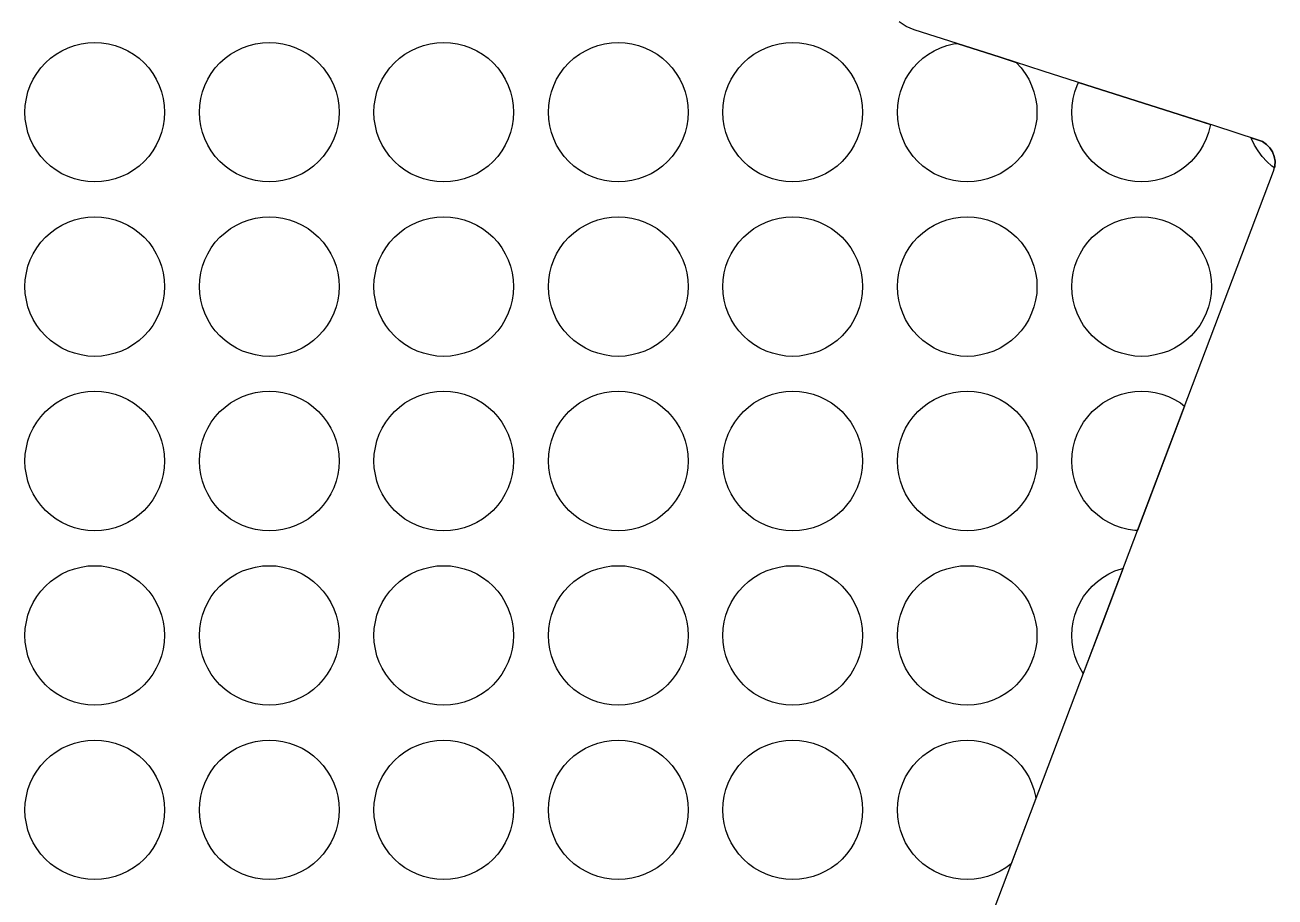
# Model space of a CAD drawing. Header units: millimetres. Extents: x 16 to 138, y -290 to -202.
# Drawn here: x 52.76 to 70.67, y -245.69 to -233.19 of the extents above; entities that cross this region are included whole.
import ezdxf

# ---------------------------------------------------------------- set-up
doc = ezdxf.new("R2010")
doc.units = ezdxf.units.MM
doc.layers.add('background', color=7, linetype='Continuous')
doc.layers.add('outline_2', color=3, linetype='Continuous')

msp = doc.modelspace()

# ---------------------------------------------------------------- linework, layer by layer
at = {"layer": 'background'}
for points in [[(54.755, -234.443), (54.751, -234.541), (54.736, -234.638), (54.712, -234.733), (54.679, -234.825), (54.637, -234.914), (54.587, -234.998), (54.528, -235.077), (54.462, -235.15), (54.39, -235.216), (54.311, -235.274), (54.227, -235.324), (54.138, -235.366), (54.046, -235.399), (53.95, -235.423), (53.853, -235.438), (53.755, -235.443), (53.657, -235.438), (53.56, -235.423), (53.465, -235.399), (53.373, -235.366), (53.284, -235.324), (53.2, -235.274), (53.121, -235.216), (53.048, -235.15), (52.982, -235.077), (52.924, -234.998), (52.873, -234.914), (52.831, -234.825), (52.798, -234.733), (52.775, -234.638), (52.76, -234.541), (52.755, -234.443), (52.76, -234.345), (52.775, -234.247), (52.798, -234.152), (52.831, -234.06), (52.873, -233.971), (52.924, -233.887), (52.982, -233.808), (53.048, -233.735), (53.121, -233.67), (53.2, -233.611), (53.284, -233.561), (53.373, -233.519), (53.465, -233.486), (53.56, -233.462), (53.657, -233.447), (53.755, -233.443), (53.853, -233.447), (53.95, -233.462), (54.046, -233.486), (54.138, -233.519), (54.227, -233.561), (54.311, -233.611), (54.39, -233.67), (54.462, -233.735), (54.528, -233.808), (54.587, -233.887), (54.637, -233.971), (54.679, -234.06), (54.712, -234.152), (54.736, -234.247), (54.751, -234.345)], [(57.255, -234.443), (57.251, -234.541), (57.236, -234.638), (57.212, -234.733), (57.179, -234.825), (57.137, -234.914), (57.087, -234.998), (57.028, -235.077), (56.962, -235.15), (56.89, -235.216), (56.811, -235.274), (56.727, -235.324), (56.638, -235.366), (56.546, -235.399), (56.45, -235.423), (56.353, -235.438), (56.255, -235.443), (56.157, -235.438), (56.06, -235.423), (55.965, -235.399), (55.873, -235.366), (55.784, -235.324), (55.7, -235.274), (55.621, -235.216), (55.548, -235.15), (55.482, -235.077), (55.424, -234.998), (55.373, -234.914), (55.331, -234.825), (55.298, -234.733), (55.275, -234.638), (55.26, -234.541), (55.255, -234.443), (55.26, -234.345), (55.275, -234.247), (55.298, -234.152), (55.331, -234.06), (55.373, -233.971), (55.424, -233.887), (55.482, -233.808), (55.548, -233.735), (55.621, -233.67), (55.7, -233.611), (55.784, -233.561), (55.873, -233.519), (55.965, -233.486), (56.06, -233.462), (56.157, -233.447), (56.255, -233.443), (56.353, -233.447), (56.45, -233.462), (56.546, -233.486), (56.638, -233.519), (56.727, -233.561), (56.811, -233.611), (56.89, -233.67), (56.962, -233.735), (57.028, -233.808), (57.087, -233.887), (57.137, -233.971), (57.179, -234.06), (57.212, -234.152), (57.236, -234.247), (57.251, -234.345)], [(59.755, -234.443), (59.751, -234.541), (59.736, -234.638), (59.712, -234.733), (59.679, -234.825), (59.637, -234.914), (59.587, -234.998), (59.528, -235.077), (59.462, -235.15), (59.39, -235.216), (59.311, -235.274), (59.227, -235.324), (59.138, -235.366), (59.046, -235.399), (58.95, -235.423), (58.853, -235.438), (58.755, -235.443), (58.657, -235.438), (58.56, -235.423), (58.465, -235.399), (58.373, -235.366), (58.284, -235.324), (58.2, -235.274), (58.121, -235.216), (58.048, -235.15), (57.982, -235.077), (57.924, -234.998), (57.873, -234.914), (57.831, -234.825), (57.798, -234.733), (57.775, -234.638), (57.76, -234.541), (57.755, -234.443), (57.76, -234.345), (57.775, -234.247), (57.798, -234.152), (57.831, -234.06), (57.873, -233.971), (57.924, -233.887), (57.982, -233.808), (58.048, -233.735), (58.121, -233.67), (58.2, -233.611), (58.284, -233.561), (58.373, -233.519), (58.465, -233.486), (58.56, -233.462), (58.657, -233.447), (58.755, -233.443), (58.853, -233.447), (58.95, -233.462), (59.046, -233.486), (59.138, -233.519), (59.227, -233.561), (59.311, -233.611), (59.39, -233.67), (59.462, -233.735), (59.528, -233.808), (59.587, -233.887), (59.637, -233.971), (59.679, -234.06), (59.712, -234.152), (59.736, -234.247), (59.751, -234.345)], [(62.255, -234.443), (62.251, -234.541), (62.236, -234.638), (62.212, -234.733), (62.179, -234.825), (62.137, -234.914), (62.087, -234.998), (62.028, -235.077), (61.962, -235.15), (61.89, -235.216), (61.811, -235.274), (61.727, -235.324), (61.638, -235.366), (61.546, -235.399), (61.45, -235.423), (61.353, -235.438), (61.255, -235.443), (61.157, -235.438), (61.06, -235.423), (60.965, -235.399), (60.873, -235.366), (60.784, -235.324), (60.7, -235.274), (60.621, -235.216), (60.548, -235.15), (60.482, -235.077), (60.424, -234.998), (60.373, -234.914), (60.331, -234.825), (60.298, -234.733), (60.275, -234.638), (60.26, -234.541), (60.255, -234.443), (60.26, -234.345), (60.275, -234.247), (60.298, -234.152), (60.331, -234.06), (60.373, -233.971), (60.424, -233.887), (60.482, -233.808), (60.548, -233.735), (60.621, -233.67), (60.7, -233.611), (60.784, -233.561), (60.873, -233.519), (60.965, -233.486), (61.06, -233.462), (61.157, -233.447), (61.255, -233.443), (61.353, -233.447), (61.45, -233.462), (61.546, -233.486), (61.638, -233.519), (61.727, -233.561), (61.811, -233.611), (61.89, -233.67), (61.962, -233.735), (62.028, -233.808), (62.087, -233.887), (62.137, -233.971), (62.179, -234.06), (62.212, -234.152), (62.236, -234.247), (62.251, -234.345)], [(64.755, -234.443), (64.751, -234.541), (64.736, -234.638), (64.712, -234.733), (64.679, -234.825), (64.637, -234.914), (64.587, -234.998), (64.528, -235.077), (64.462, -235.15), (64.39, -235.216), (64.311, -235.274), (64.227, -235.324), (64.138, -235.366), (64.046, -235.399), (63.95, -235.423), (63.853, -235.438), (63.755, -235.443), (63.657, -235.438), (63.56, -235.423), (63.465, -235.399), (63.373, -235.366), (63.284, -235.324), (63.2, -235.274), (63.121, -235.216), (63.048, -235.15), (62.982, -235.077), (62.924, -234.998), (62.873, -234.914), (62.831, -234.825), (62.798, -234.733), (62.775, -234.638), (62.76, -234.541), (62.755, -234.443), (62.76, -234.345), (62.775, -234.247), (62.798, -234.152), (62.831, -234.06), (62.873, -233.971), (62.924, -233.887), (62.982, -233.808), (63.048, -233.735), (63.121, -233.67), (63.2, -233.611), (63.284, -233.561), (63.373, -233.519), (63.465, -233.486), (63.56, -233.462), (63.657, -233.447), (63.755, -233.443), (63.853, -233.447), (63.95, -233.462), (64.046, -233.486), (64.138, -233.519), (64.227, -233.561), (64.311, -233.611), (64.39, -233.67), (64.462, -233.735), (64.528, -233.808), (64.587, -233.887), (64.637, -233.971), (64.679, -234.06), (64.712, -234.152), (64.736, -234.247), (64.751, -234.345)], [(66.112, -233.459), (66.727, -233.656), (66.955, -233.729), (66.962, -233.735), (67.028, -233.808), (67.087, -233.887), (67.137, -233.971), (67.179, -234.06), (67.212, -234.152), (67.236, -234.247), (67.251, -234.345), (67.255, -234.443), (67.251, -234.541), (67.236, -234.638), (67.212, -234.733), (67.179, -234.825), (67.137, -234.914), (67.087, -234.998), (67.028, -235.077), (66.962, -235.15), (66.89, -235.216), (66.811, -235.274), (66.727, -235.324), (66.638, -235.366), (66.546, -235.399), (66.45, -235.423), (66.353, -235.438), (66.255, -235.443), (66.157, -235.438), (66.06, -235.423), (65.965, -235.399), (65.873, -235.366), (65.784, -235.324), (65.7, -235.274), (65.621, -235.216), (65.548, -235.15), (65.482, -235.077), (65.424, -234.998), (65.373, -234.914), (65.331, -234.825), (65.298, -234.733), (65.275, -234.638), (65.26, -234.541), (65.255, -234.443), (65.26, -234.345), (65.275, -234.247), (65.298, -234.152), (65.331, -234.06), (65.373, -233.971), (65.424, -233.887), (65.482, -233.808), (65.548, -233.735), (65.621, -233.67), (65.7, -233.611), (65.784, -233.561), (65.873, -233.519), (65.965, -233.486), (66.06, -233.462), (66.102, -233.456)], [(67.957, -234.05), (68.572, -234.246), (69.187, -234.443), (69.739, -234.62), (69.736, -234.638), (69.712, -234.733), (69.679, -234.825), (69.637, -234.914), (69.587, -234.998), (69.528, -235.077), (69.462, -235.15), (69.39, -235.216), (69.311, -235.274), (69.227, -235.324), (69.138, -235.366), (69.046, -235.399), (68.95, -235.423), (68.853, -235.438), (68.755, -235.443), (68.657, -235.438), (68.56, -235.423), (68.465, -235.399), (68.373, -235.366), (68.284, -235.324), (68.2, -235.274), (68.121, -235.216), (68.048, -235.15), (67.982, -235.077), (67.924, -234.998), (67.873, -234.914), (67.831, -234.825), (67.798, -234.733), (67.775, -234.638), (67.76, -234.541), (67.755, -234.443), (67.76, -234.345), (67.775, -234.247), (67.798, -234.152), (67.831, -234.06), (67.852, -234.016)], [(70.417, -234.837), (70.485, -234.864), (70.544, -234.904), (70.592, -234.954), (70.629, -235.012), (70.654, -235.076), (70.666, -235.145), (70.663, -235.215), (70.656, -235.242), (70.621, -235.216), (70.548, -235.15), (70.482, -235.077), (70.424, -234.998), (70.373, -234.914), (70.331, -234.825), (70.325, -234.808)], [(54.755, -236.943), (54.751, -237.041), (54.736, -237.138), (54.712, -237.233), (54.679, -237.325), (54.637, -237.414), (54.587, -237.498), (54.528, -237.577), (54.462, -237.65), (54.39, -237.716), (54.311, -237.774), (54.227, -237.824), (54.138, -237.866), (54.046, -237.899), (53.95, -237.923), (53.853, -237.938), (53.755, -237.943), (53.657, -237.938), (53.56, -237.923), (53.465, -237.899), (53.373, -237.866), (53.284, -237.824), (53.2, -237.774), (53.121, -237.716), (53.048, -237.65), (52.982, -237.577), (52.924, -237.498), (52.873, -237.414), (52.831, -237.325), (52.798, -237.233), (52.775, -237.138), (52.76, -237.041), (52.755, -236.943), (52.76, -236.845), (52.775, -236.747), (52.798, -236.652), (52.831, -236.56), (52.873, -236.471), (52.924, -236.387), (52.982, -236.308), (53.048, -236.235), (53.121, -236.17), (53.2, -236.111), (53.284, -236.061), (53.373, -236.019), (53.465, -235.986), (53.56, -235.962), (53.657, -235.947), (53.755, -235.943), (53.853, -235.947), (53.95, -235.962), (54.046, -235.986), (54.138, -236.019), (54.227, -236.061), (54.311, -236.111), (54.39, -236.17), (54.462, -236.235), (54.528, -236.308), (54.587, -236.387), (54.637, -236.471), (54.679, -236.56), (54.712, -236.652), (54.736, -236.747), (54.751, -236.845)], [(57.255, -236.943), (57.251, -237.041), (57.236, -237.138), (57.212, -237.233), (57.179, -237.325), (57.137, -237.414), (57.087, -237.498), (57.028, -237.577), (56.962, -237.65), (56.89, -237.716), (56.811, -237.774), (56.727, -237.824), (56.638, -237.866), (56.546, -237.899), (56.45, -237.923), (56.353, -237.938), (56.255, -237.943), (56.157, -237.938), (56.06, -237.923), (55.965, -237.899), (55.873, -237.866), (55.784, -237.824), (55.7, -237.774), (55.621, -237.716), (55.548, -237.65), (55.482, -237.577), (55.424, -237.498), (55.373, -237.414), (55.331, -237.325), (55.298, -237.233), (55.275, -237.138), (55.26, -237.041), (55.255, -236.943), (55.26, -236.845), (55.275, -236.747), (55.298, -236.652), (55.331, -236.56), (55.373, -236.471), (55.424, -236.387), (55.482, -236.308), (55.548, -236.235), (55.621, -236.17), (55.7, -236.111), (55.784, -236.061), (55.873, -236.019), (55.965, -235.986), (56.06, -235.962), (56.157, -235.947), (56.255, -235.943), (56.353, -235.947), (56.45, -235.962), (56.546, -235.986), (56.638, -236.019), (56.727, -236.061), (56.811, -236.111), (56.89, -236.17), (56.962, -236.235), (57.028, -236.308), (57.087, -236.387), (57.137, -236.471), (57.179, -236.56), (57.212, -236.652), (57.236, -236.747), (57.251, -236.845)], [(59.755, -236.943), (59.751, -237.041), (59.736, -237.138), (59.712, -237.233), (59.679, -237.325), (59.637, -237.414), (59.587, -237.498), (59.528, -237.577), (59.462, -237.65), (59.39, -237.716), (59.311, -237.774), (59.227, -237.824), (59.138, -237.866), (59.046, -237.899), (58.95, -237.923), (58.853, -237.938), (58.755, -237.943), (58.657, -237.938), (58.56, -237.923), (58.465, -237.899), (58.373, -237.866), (58.284, -237.824), (58.2, -237.774), (58.121, -237.716), (58.048, -237.65), (57.982, -237.577), (57.924, -237.498), (57.873, -237.414), (57.831, -237.325), (57.798, -237.233), (57.775, -237.138), (57.76, -237.041), (57.755, -236.943), (57.76, -236.845), (57.775, -236.747), (57.798, -236.652), (57.831, -236.56), (57.873, -236.471), (57.924, -236.387), (57.982, -236.308), (58.048, -236.235), (58.121, -236.17), (58.2, -236.111), (58.284, -236.061), (58.373, -236.019), (58.465, -235.986), (58.56, -235.962), (58.657, -235.947), (58.755, -235.943), (58.853, -235.947), (58.95, -235.962), (59.046, -235.986), (59.138, -236.019), (59.227, -236.061), (59.311, -236.111), (59.39, -236.17), (59.462, -236.235), (59.528, -236.308), (59.587, -236.387), (59.637, -236.471), (59.679, -236.56), (59.712, -236.652), (59.736, -236.747), (59.751, -236.845)], [(62.255, -236.943), (62.251, -237.041), (62.236, -237.138), (62.212, -237.233), (62.179, -237.325), (62.137, -237.414), (62.087, -237.498), (62.028, -237.577), (61.962, -237.65), (61.89, -237.716), (61.811, -237.774), (61.727, -237.824), (61.638, -237.866), (61.546, -237.899), (61.45, -237.923), (61.353, -237.938), (61.255, -237.943), (61.157, -237.938), (61.06, -237.923), (60.965, -237.899), (60.873, -237.866), (60.784, -237.824), (60.7, -237.774), (60.621, -237.716), (60.548, -237.65), (60.482, -237.577), (60.424, -237.498), (60.373, -237.414), (60.331, -237.325), (60.298, -237.233), (60.275, -237.138), (60.26, -237.041), (60.255, -236.943), (60.26, -236.845), (60.275, -236.747), (60.298, -236.652), (60.331, -236.56), (60.373, -236.471), (60.424, -236.387), (60.482, -236.308), (60.548, -236.235), (60.621, -236.17), (60.7, -236.111), (60.784, -236.061), (60.873, -236.019), (60.965, -235.986), (61.06, -235.962), (61.157, -235.947), (61.255, -235.943), (61.353, -235.947), (61.45, -235.962), (61.546, -235.986), (61.638, -236.019), (61.727, -236.061), (61.811, -236.111), (61.89, -236.17), (61.962, -236.235), (62.028, -236.308), (62.087, -236.387), (62.137, -236.471), (62.179, -236.56), (62.212, -236.652), (62.236, -236.747), (62.251, -236.845)], [(64.755, -236.943), (64.751, -237.041), (64.736, -237.138), (64.712, -237.233), (64.679, -237.325), (64.637, -237.414), (64.587, -237.498), (64.528, -237.577), (64.462, -237.65), (64.39, -237.716), (64.311, -237.774), (64.227, -237.824), (64.138, -237.866), (64.046, -237.899), (63.95, -237.923), (63.853, -237.938), (63.755, -237.943), (63.657, -237.938), (63.56, -237.923), (63.465, -237.899), (63.373, -237.866), (63.284, -237.824), (63.2, -237.774), (63.121, -237.716), (63.048, -237.65), (62.982, -237.577), (62.924, -237.498), (62.873, -237.414), (62.831, -237.325), (62.798, -237.233), (62.775, -237.138), (62.76, -237.041), (62.755, -236.943), (62.76, -236.845), (62.775, -236.747), (62.798, -236.652), (62.831, -236.56), (62.873, -236.471), (62.924, -236.387), (62.982, -236.308), (63.048, -236.235), (63.121, -236.17), (63.2, -236.111), (63.284, -236.061), (63.373, -236.019), (63.465, -235.986), (63.56, -235.962), (63.657, -235.947), (63.755, -235.943), (63.853, -235.947), (63.95, -235.962), (64.046, -235.986), (64.138, -236.019), (64.227, -236.061), (64.311, -236.111), (64.39, -236.17), (64.462, -236.235), (64.528, -236.308), (64.587, -236.387), (64.637, -236.471), (64.679, -236.56), (64.712, -236.652), (64.736, -236.747), (64.751, -236.845)], [(67.255, -236.943), (67.251, -237.041), (67.236, -237.138), (67.212, -237.233), (67.179, -237.325), (67.137, -237.414), (67.087, -237.498), (67.028, -237.577), (66.962, -237.65), (66.89, -237.716), (66.811, -237.774), (66.727, -237.824), (66.638, -237.866), (66.546, -237.899), (66.45, -237.923), (66.353, -237.938), (66.255, -237.943), (66.157, -237.938), (66.06, -237.923), (65.965, -237.899), (65.873, -237.866), (65.784, -237.824), (65.7, -237.774), (65.621, -237.716), (65.548, -237.65), (65.482, -237.577), (65.424, -237.498), (65.373, -237.414), (65.331, -237.325), (65.298, -237.233), (65.275, -237.138), (65.26, -237.041), (65.255, -236.943), (65.26, -236.845), (65.275, -236.747), (65.298, -236.652), (65.331, -236.56), (65.373, -236.471), (65.424, -236.387), (65.482, -236.308), (65.548, -236.235), (65.621, -236.17), (65.7, -236.111), (65.784, -236.061), (65.873, -236.019), (65.965, -235.986), (66.06, -235.962), (66.157, -235.947), (66.255, -235.943), (66.353, -235.947), (66.45, -235.962), (66.546, -235.986), (66.638, -236.019), (66.727, -236.061), (66.811, -236.111), (66.89, -236.17), (66.962, -236.235), (67.028, -236.308), (67.087, -236.387), (67.137, -236.471), (67.179, -236.56), (67.212, -236.652), (67.236, -236.747), (67.251, -236.845)], [(69.755, -236.943), (69.751, -237.041), (69.736, -237.138), (69.712, -237.233), (69.679, -237.325), (69.637, -237.414), (69.587, -237.498), (69.528, -237.577), (69.462, -237.65), (69.39, -237.716), (69.311, -237.774), (69.227, -237.824), (69.138, -237.866), (69.046, -237.899), (68.95, -237.923), (68.853, -237.938), (68.755, -237.943), (68.657, -237.938), (68.56, -237.923), (68.465, -237.899), (68.373, -237.866), (68.284, -237.824), (68.2, -237.774), (68.121, -237.716), (68.048, -237.65), (67.982, -237.577), (67.924, -237.498), (67.873, -237.414), (67.831, -237.325), (67.798, -237.233), (67.775, -237.138), (67.76, -237.041), (67.755, -236.943), (67.76, -236.845), (67.775, -236.747), (67.798, -236.652), (67.831, -236.56), (67.873, -236.471), (67.924, -236.387), (67.982, -236.308), (68.048, -236.235), (68.121, -236.17), (68.2, -236.111), (68.284, -236.061), (68.373, -236.019), (68.465, -235.986), (68.56, -235.962), (68.657, -235.947), (68.755, -235.943), (68.853, -235.947), (68.95, -235.962), (69.046, -235.986), (69.138, -236.019), (69.227, -236.061), (69.311, -236.111), (69.39, -236.17), (69.462, -236.235), (69.528, -236.308), (69.587, -236.387), (69.637, -236.471), (69.679, -236.56), (69.712, -236.652), (69.736, -236.747), (69.751, -236.845)], [(54.755, -239.443), (54.751, -239.541), (54.736, -239.638), (54.712, -239.733), (54.679, -239.825), (54.637, -239.914), (54.587, -239.998), (54.528, -240.077), (54.462, -240.15), (54.39, -240.216), (54.311, -240.274), (54.227, -240.324), (54.138, -240.366), (54.046, -240.399), (53.95, -240.423), (53.853, -240.438), (53.755, -240.443), (53.657, -240.438), (53.56, -240.423), (53.465, -240.399), (53.373, -240.366), (53.284, -240.324), (53.2, -240.274), (53.121, -240.216), (53.048, -240.15), (52.982, -240.077), (52.924, -239.998), (52.873, -239.914), (52.831, -239.825), (52.798, -239.733), (52.775, -239.638), (52.76, -239.541), (52.755, -239.443), (52.76, -239.345), (52.775, -239.247), (52.798, -239.152), (52.831, -239.06), (52.873, -238.971), (52.924, -238.887), (52.982, -238.808), (53.048, -238.735), (53.121, -238.67), (53.2, -238.611), (53.284, -238.561), (53.373, -238.519), (53.465, -238.486), (53.56, -238.462), (53.657, -238.447), (53.755, -238.443), (53.853, -238.447), (53.95, -238.462), (54.046, -238.486), (54.138, -238.519), (54.227, -238.561), (54.311, -238.611), (54.39, -238.67), (54.462, -238.735), (54.528, -238.808), (54.587, -238.887), (54.637, -238.971), (54.679, -239.06), (54.712, -239.152), (54.736, -239.247), (54.751, -239.345)], [(57.255, -239.443), (57.251, -239.541), (57.236, -239.638), (57.212, -239.733), (57.179, -239.825), (57.137, -239.914), (57.087, -239.998), (57.028, -240.077), (56.962, -240.15), (56.89, -240.216), (56.811, -240.274), (56.727, -240.324), (56.638, -240.366), (56.546, -240.399), (56.45, -240.423), (56.353, -240.438), (56.255, -240.443), (56.157, -240.438), (56.06, -240.423), (55.965, -240.399), (55.873, -240.366), (55.784, -240.324), (55.7, -240.274), (55.621, -240.216), (55.548, -240.15), (55.482, -240.077), (55.424, -239.998), (55.373, -239.914), (55.331, -239.825), (55.298, -239.733), (55.275, -239.638), (55.26, -239.541), (55.255, -239.443), (55.26, -239.345), (55.275, -239.247), (55.298, -239.152), (55.331, -239.06), (55.373, -238.971), (55.424, -238.887), (55.482, -238.808), (55.548, -238.735), (55.621, -238.67), (55.7, -238.611), (55.784, -238.561), (55.873, -238.519), (55.965, -238.486), (56.06, -238.462), (56.157, -238.447), (56.255, -238.443), (56.353, -238.447), (56.45, -238.462), (56.546, -238.486), (56.638, -238.519), (56.727, -238.561), (56.811, -238.611), (56.89, -238.67), (56.962, -238.735), (57.028, -238.808), (57.087, -238.887), (57.137, -238.971), (57.179, -239.06), (57.212, -239.152), (57.236, -239.247), (57.251, -239.345)], [(59.755, -239.443), (59.751, -239.541), (59.736, -239.638), (59.712, -239.733), (59.679, -239.825), (59.637, -239.914), (59.587, -239.998), (59.528, -240.077), (59.462, -240.15), (59.39, -240.216), (59.311, -240.274), (59.227, -240.324), (59.138, -240.366), (59.046, -240.399), (58.95, -240.423), (58.853, -240.438), (58.755, -240.443), (58.657, -240.438), (58.56, -240.423), (58.465, -240.399), (58.373, -240.366), (58.284, -240.324), (58.2, -240.274), (58.121, -240.216), (58.048, -240.15), (57.982, -240.077), (57.924, -239.998), (57.873, -239.914), (57.831, -239.825), (57.798, -239.733), (57.775, -239.638), (57.76, -239.541), (57.755, -239.443), (57.76, -239.345), (57.775, -239.247), (57.798, -239.152), (57.831, -239.06), (57.873, -238.971), (57.924, -238.887), (57.982, -238.808), (58.048, -238.735), (58.121, -238.67), (58.2, -238.611), (58.284, -238.561), (58.373, -238.519), (58.465, -238.486), (58.56, -238.462), (58.657, -238.447), (58.755, -238.443), (58.853, -238.447), (58.95, -238.462), (59.046, -238.486), (59.138, -238.519), (59.227, -238.561), (59.311, -238.611), (59.39, -238.67), (59.462, -238.735), (59.528, -238.808), (59.587, -238.887), (59.637, -238.971), (59.679, -239.06), (59.712, -239.152), (59.736, -239.247), (59.751, -239.345)], [(62.255, -239.443), (62.251, -239.541), (62.236, -239.638), (62.212, -239.733), (62.179, -239.825), (62.137, -239.914), (62.087, -239.998), (62.028, -240.077), (61.962, -240.15), (61.89, -240.216), (61.811, -240.274), (61.727, -240.324), (61.638, -240.366), (61.546, -240.399), (61.45, -240.423), (61.353, -240.438), (61.255, -240.443), (61.157, -240.438), (61.06, -240.423), (60.965, -240.399), (60.873, -240.366), (60.784, -240.324), (60.7, -240.274), (60.621, -240.216), (60.548, -240.15), (60.482, -240.077), (60.424, -239.998), (60.373, -239.914), (60.331, -239.825), (60.298, -239.733), (60.275, -239.638), (60.26, -239.541), (60.255, -239.443), (60.26, -239.345), (60.275, -239.247), (60.298, -239.152), (60.331, -239.06), (60.373, -238.971), (60.424, -238.887), (60.482, -238.808), (60.548, -238.735), (60.621, -238.67), (60.7, -238.611), (60.784, -238.561), (60.873, -238.519), (60.965, -238.486), (61.06, -238.462), (61.157, -238.447), (61.255, -238.443), (61.353, -238.447), (61.45, -238.462), (61.546, -238.486), (61.638, -238.519), (61.727, -238.561), (61.811, -238.611), (61.89, -238.67), (61.962, -238.735), (62.028, -238.808), (62.087, -238.887), (62.137, -238.971), (62.179, -239.06), (62.212, -239.152), (62.236, -239.247), (62.251, -239.345)], [(64.755, -239.443), (64.751, -239.541), (64.736, -239.638), (64.712, -239.733), (64.679, -239.825), (64.637, -239.914), (64.587, -239.998), (64.528, -240.077), (64.462, -240.15), (64.39, -240.216), (64.311, -240.274), (64.227, -240.324), (64.138, -240.366), (64.046, -240.399), (63.95, -240.423), (63.853, -240.438), (63.755, -240.443), (63.657, -240.438), (63.56, -240.423), (63.465, -240.399), (63.373, -240.366), (63.284, -240.324), (63.2, -240.274), (63.121, -240.216), (63.048, -240.15), (62.982, -240.077), (62.924, -239.998), (62.873, -239.914), (62.831, -239.825), (62.798, -239.733), (62.775, -239.638), (62.76, -239.541), (62.755, -239.443), (62.76, -239.345), (62.775, -239.247), (62.798, -239.152), (62.831, -239.06), (62.873, -238.971), (62.924, -238.887), (62.982, -238.808), (63.048, -238.735), (63.121, -238.67), (63.2, -238.611), (63.284, -238.561), (63.373, -238.519), (63.465, -238.486), (63.56, -238.462), (63.657, -238.447), (63.755, -238.443), (63.853, -238.447), (63.95, -238.462), (64.046, -238.486), (64.138, -238.519), (64.227, -238.561), (64.311, -238.611), (64.39, -238.67), (64.462, -238.735), (64.528, -238.808), (64.587, -238.887), (64.637, -238.971), (64.679, -239.06), (64.712, -239.152), (64.736, -239.247), (64.751, -239.345)], [(67.255, -239.443), (67.251, -239.541), (67.236, -239.638), (67.212, -239.733), (67.179, -239.825), (67.137, -239.914), (67.087, -239.998), (67.028, -240.077), (66.962, -240.15), (66.89, -240.216), (66.811, -240.274), (66.727, -240.324), (66.638, -240.366), (66.546, -240.399), (66.45, -240.423), (66.353, -240.438), (66.255, -240.443), (66.157, -240.438), (66.06, -240.423), (65.965, -240.399), (65.873, -240.366), (65.784, -240.324), (65.7, -240.274), (65.621, -240.216), (65.548, -240.15), (65.482, -240.077), (65.424, -239.998), (65.373, -239.914), (65.331, -239.825), (65.298, -239.733), (65.275, -239.638), (65.26, -239.541), (65.255, -239.443), (65.26, -239.345), (65.275, -239.247), (65.298, -239.152), (65.331, -239.06), (65.373, -238.971), (65.424, -238.887), (65.482, -238.808), (65.548, -238.735), (65.621, -238.67), (65.7, -238.611), (65.784, -238.561), (65.873, -238.519), (65.965, -238.486), (66.06, -238.462), (66.157, -238.447), (66.255, -238.443), (66.353, -238.447), (66.45, -238.462), (66.546, -238.486), (66.638, -238.519), (66.727, -238.561), (66.811, -238.611), (66.89, -238.67), (66.962, -238.735), (67.028, -238.808), (67.087, -238.887), (67.137, -238.971), (67.179, -239.06), (67.212, -239.152), (67.236, -239.247), (67.251, -239.345)], [(68.694, -240.44), (68.657, -240.438), (68.56, -240.423), (68.465, -240.399), (68.373, -240.366), (68.284, -240.324), (68.2, -240.274), (68.121, -240.216), (68.048, -240.15), (67.982, -240.077), (67.924, -239.998), (67.873, -239.914), (67.831, -239.825), (67.798, -239.733), (67.775, -239.638), (67.76, -239.541), (67.755, -239.443), (67.76, -239.345), (67.775, -239.247), (67.798, -239.152), (67.831, -239.06), (67.873, -238.971), (67.924, -238.887), (67.982, -238.808), (68.048, -238.735), (68.121, -238.67), (68.2, -238.611), (68.284, -238.561), (68.373, -238.519), (68.465, -238.486), (68.56, -238.462), (68.657, -238.447), (68.755, -238.443), (68.853, -238.447), (68.95, -238.462), (69.046, -238.486), (69.138, -238.519), (69.227, -238.561), (69.311, -238.611), (69.37, -238.655)], [(54.755, -241.943), (54.751, -242.041), (54.736, -242.138), (54.712, -242.233), (54.679, -242.325), (54.637, -242.414), (54.587, -242.498), (54.528, -242.577), (54.462, -242.65), (54.39, -242.716), (54.311, -242.774), (54.227, -242.824), (54.138, -242.866), (54.046, -242.899), (53.95, -242.923), (53.853, -242.938), (53.755, -242.943), (53.657, -242.938), (53.56, -242.923), (53.465, -242.899), (53.373, -242.866), (53.284, -242.824), (53.2, -242.774), (53.121, -242.716), (53.048, -242.65), (52.982, -242.577), (52.924, -242.498), (52.873, -242.414), (52.831, -242.325), (52.798, -242.233), (52.775, -242.138), (52.76, -242.041), (52.755, -241.943), (52.76, -241.845), (52.775, -241.747), (52.798, -241.652), (52.831, -241.56), (52.873, -241.471), (52.924, -241.387), (52.982, -241.308), (53.048, -241.235), (53.121, -241.17), (53.2, -241.111), (53.284, -241.061), (53.373, -241.019), (53.465, -240.986), (53.56, -240.962), (53.657, -240.947), (53.755, -240.943), (53.853, -240.947), (53.95, -240.962), (54.046, -240.986), (54.138, -241.019), (54.227, -241.061), (54.311, -241.111), (54.39, -241.17), (54.462, -241.235), (54.528, -241.308), (54.587, -241.387), (54.637, -241.471), (54.679, -241.56), (54.712, -241.652), (54.736, -241.747), (54.751, -241.845)], [(57.255, -241.943), (57.251, -242.041), (57.236, -242.138), (57.212, -242.233), (57.179, -242.325), (57.137, -242.414), (57.087, -242.498), (57.028, -242.577), (56.962, -242.65), (56.89, -242.716), (56.811, -242.774), (56.727, -242.824), (56.638, -242.866), (56.546, -242.899), (56.45, -242.923), (56.353, -242.938), (56.255, -242.943), (56.157, -242.938), (56.06, -242.923), (55.965, -242.899), (55.873, -242.866), (55.784, -242.824), (55.7, -242.774), (55.621, -242.716), (55.548, -242.65), (55.482, -242.577), (55.424, -242.498), (55.373, -242.414), (55.331, -242.325), (55.298, -242.233), (55.275, -242.138), (55.26, -242.041), (55.255, -241.943), (55.26, -241.845), (55.275, -241.747), (55.298, -241.652), (55.331, -241.56), (55.373, -241.471), (55.424, -241.387), (55.482, -241.308), (55.548, -241.235), (55.621, -241.17), (55.7, -241.111), (55.784, -241.061), (55.873, -241.019), (55.965, -240.986), (56.06, -240.962), (56.157, -240.947), (56.255, -240.943), (56.353, -240.947), (56.45, -240.962), (56.546, -240.986), (56.638, -241.019), (56.727, -241.061), (56.811, -241.111), (56.89, -241.17), (56.962, -241.235), (57.028, -241.308), (57.087, -241.387), (57.137, -241.471), (57.179, -241.56), (57.212, -241.652), (57.236, -241.747), (57.251, -241.845)], [(59.755, -241.943), (59.751, -242.041), (59.736, -242.138), (59.712, -242.233), (59.679, -242.325), (59.637, -242.414), (59.587, -242.498), (59.528, -242.577), (59.462, -242.65), (59.39, -242.716), (59.311, -242.774), (59.227, -242.824), (59.138, -242.866), (59.046, -242.899), (58.95, -242.923), (58.853, -242.938), (58.755, -242.943), (58.657, -242.938), (58.56, -242.923), (58.465, -242.899), (58.373, -242.866), (58.284, -242.824), (58.2, -242.774), (58.121, -242.716), (58.048, -242.65), (57.982, -242.577), (57.924, -242.498), (57.873, -242.414), (57.831, -242.325), (57.798, -242.233), (57.775, -242.138), (57.76, -242.041), (57.755, -241.943), (57.76, -241.845), (57.775, -241.747), (57.798, -241.652), (57.831, -241.56), (57.873, -241.471), (57.924, -241.387), (57.982, -241.308), (58.048, -241.235), (58.121, -241.17), (58.2, -241.111), (58.284, -241.061), (58.373, -241.019), (58.465, -240.986), (58.56, -240.962), (58.657, -240.947), (58.755, -240.943), (58.853, -240.947), (58.95, -240.962), (59.046, -240.986), (59.138, -241.019), (59.227, -241.061), (59.311, -241.111), (59.39, -241.17), (59.462, -241.235), (59.528, -241.308), (59.587, -241.387), (59.637, -241.471), (59.679, -241.56), (59.712, -241.652), (59.736, -241.747), (59.751, -241.845)], [(62.255, -241.943), (62.251, -242.041), (62.236, -242.138), (62.212, -242.233), (62.179, -242.325), (62.137, -242.414), (62.087, -242.498), (62.028, -242.577), (61.962, -242.65), (61.89, -242.716), (61.811, -242.774), (61.727, -242.824), (61.638, -242.866), (61.546, -242.899), (61.45, -242.923), (61.353, -242.938), (61.255, -242.943), (61.157, -242.938), (61.06, -242.923), (60.965, -242.899), (60.873, -242.866), (60.784, -242.824), (60.7, -242.774), (60.621, -242.716), (60.548, -242.65), (60.482, -242.577), (60.424, -242.498), (60.373, -242.414), (60.331, -242.325), (60.298, -242.233), (60.275, -242.138), (60.26, -242.041), (60.255, -241.943), (60.26, -241.845), (60.275, -241.747), (60.298, -241.652), (60.331, -241.56), (60.373, -241.471), (60.424, -241.387), (60.482, -241.308), (60.548, -241.235), (60.621, -241.17), (60.7, -241.111), (60.784, -241.061), (60.873, -241.019), (60.965, -240.986), (61.06, -240.962), (61.157, -240.947), (61.255, -240.943), (61.353, -240.947), (61.45, -240.962), (61.546, -240.986), (61.638, -241.019), (61.727, -241.061), (61.811, -241.111), (61.89, -241.17), (61.962, -241.235), (62.028, -241.308), (62.087, -241.387), (62.137, -241.471), (62.179, -241.56), (62.212, -241.652), (62.236, -241.747), (62.251, -241.845)], [(64.755, -241.943), (64.751, -242.041), (64.736, -242.138), (64.712, -242.233), (64.679, -242.325), (64.637, -242.414), (64.587, -242.498), (64.528, -242.577), (64.462, -242.65), (64.39, -242.716), (64.311, -242.774), (64.227, -242.824), (64.138, -242.866), (64.046, -242.899), (63.95, -242.923), (63.853, -242.938), (63.755, -242.943), (63.657, -242.938), (63.56, -242.923), (63.465, -242.899), (63.373, -242.866), (63.284, -242.824), (63.2, -242.774), (63.121, -242.716), (63.048, -242.65), (62.982, -242.577), (62.924, -242.498), (62.873, -242.414), (62.831, -242.325), (62.798, -242.233), (62.775, -242.138), (62.76, -242.041), (62.755, -241.943), (62.76, -241.845), (62.775, -241.747), (62.798, -241.652), (62.831, -241.56), (62.873, -241.471), (62.924, -241.387), (62.982, -241.308), (63.048, -241.235), (63.121, -241.17), (63.2, -241.111), (63.284, -241.061), (63.373, -241.019), (63.465, -240.986), (63.56, -240.962), (63.657, -240.947), (63.755, -240.943), (63.853, -240.947), (63.95, -240.962), (64.046, -240.986), (64.138, -241.019), (64.227, -241.061), (64.311, -241.111), (64.39, -241.17), (64.462, -241.235), (64.528, -241.308), (64.587, -241.387), (64.637, -241.471), (64.679, -241.56), (64.712, -241.652), (64.736, -241.747), (64.751, -241.845)], [(67.255, -241.943), (67.251, -242.041), (67.236, -242.138), (67.212, -242.233), (67.179, -242.325), (67.137, -242.414), (67.087, -242.498), (67.028, -242.577), (66.962, -242.65), (66.89, -242.716), (66.811, -242.774), (66.727, -242.824), (66.638, -242.866), (66.546, -242.899), (66.45, -242.923), (66.353, -242.938), (66.255, -242.943), (66.157, -242.938), (66.06, -242.923), (65.965, -242.899), (65.873, -242.866), (65.784, -242.824), (65.7, -242.774), (65.621, -242.716), (65.548, -242.65), (65.482, -242.577), (65.424, -242.498), (65.373, -242.414), (65.331, -242.325), (65.298, -242.233), (65.275, -242.138), (65.26, -242.041), (65.255, -241.943), (65.26, -241.845), (65.275, -241.747), (65.298, -241.652), (65.331, -241.56), (65.373, -241.471), (65.424, -241.387), (65.482, -241.308), (65.548, -241.235), (65.621, -241.17), (65.7, -241.111), (65.784, -241.061), (65.873, -241.019), (65.965, -240.986), (66.06, -240.962), (66.157, -240.947), (66.255, -240.943), (66.353, -240.947), (66.45, -240.962), (66.546, -240.986), (66.638, -241.019), (66.727, -241.061), (66.811, -241.111), (66.89, -241.17), (66.962, -241.235), (67.028, -241.308), (67.087, -241.387), (67.137, -241.471), (67.179, -241.56), (67.212, -241.652), (67.236, -241.747), (67.251, -241.845)], [(68.189, -241.777), (67.919, -242.489), (67.873, -242.414), (67.831, -242.325), (67.798, -242.233), (67.775, -242.138), (67.76, -242.041), (67.755, -241.943), (67.76, -241.845), (67.775, -241.747), (67.798, -241.652), (67.831, -241.56), (67.873, -241.471), (67.924, -241.387), (67.982, -241.308), (68.048, -241.235), (68.121, -241.17), (68.2, -241.111), (68.284, -241.061), (68.373, -241.019), (68.465, -240.986), (68.49, -240.979)], [(54.755, -244.443), (54.751, -244.541), (54.736, -244.638), (54.712, -244.733), (54.679, -244.825), (54.637, -244.914), (54.587, -244.998), (54.528, -245.077), (54.462, -245.15), (54.39, -245.216), (54.311, -245.274), (54.227, -245.324), (54.138, -245.366), (54.046, -245.399), (53.95, -245.423), (53.853, -245.438), (53.755, -245.443), (53.657, -245.438), (53.56, -245.423), (53.465, -245.399), (53.373, -245.366), (53.284, -245.324), (53.2, -245.274), (53.121, -245.216), (53.048, -245.15), (52.982, -245.077), (52.924, -244.998), (52.873, -244.914), (52.831, -244.825), (52.798, -244.733), (52.775, -244.638), (52.76, -244.541), (52.755, -244.443), (52.76, -244.345), (52.775, -244.247), (52.798, -244.152), (52.831, -244.06), (52.873, -243.971), (52.924, -243.887), (52.982, -243.808), (53.048, -243.735), (53.121, -243.67), (53.2, -243.611), (53.284, -243.561), (53.373, -243.519), (53.465, -243.486), (53.56, -243.462), (53.657, -243.447), (53.755, -243.443), (53.853, -243.447), (53.95, -243.462), (54.046, -243.486), (54.138, -243.519), (54.227, -243.561), (54.311, -243.611), (54.39, -243.67), (54.462, -243.735), (54.528, -243.808), (54.587, -243.887), (54.637, -243.971), (54.679, -244.06), (54.712, -244.152), (54.736, -244.247), (54.751, -244.345)], [(57.255, -244.443), (57.251, -244.541), (57.236, -244.638), (57.212, -244.733), (57.179, -244.825), (57.137, -244.914), (57.087, -244.998), (57.028, -245.077), (56.962, -245.15), (56.89, -245.216), (56.811, -245.274), (56.727, -245.324), (56.638, -245.366), (56.546, -245.399), (56.45, -245.423), (56.353, -245.438), (56.255, -245.443), (56.157, -245.438), (56.06, -245.423), (55.965, -245.399), (55.873, -245.366), (55.784, -245.324), (55.7, -245.274), (55.621, -245.216), (55.548, -245.15), (55.482, -245.077), (55.424, -244.998), (55.373, -244.914), (55.331, -244.825), (55.298, -244.733), (55.275, -244.638), (55.26, -244.541), (55.255, -244.443), (55.26, -244.345), (55.275, -244.247), (55.298, -244.152), (55.331, -244.06), (55.373, -243.971), (55.424, -243.887), (55.482, -243.808), (55.548, -243.735), (55.621, -243.67), (55.7, -243.611), (55.784, -243.561), (55.873, -243.519), (55.965, -243.486), (56.06, -243.462), (56.157, -243.447), (56.255, -243.443), (56.353, -243.447), (56.45, -243.462), (56.546, -243.486), (56.638, -243.519), (56.727, -243.561), (56.811, -243.611), (56.89, -243.67), (56.962, -243.735), (57.028, -243.808), (57.087, -243.887), (57.137, -243.971), (57.179, -244.06), (57.212, -244.152), (57.236, -244.247), (57.251, -244.345)], [(59.755, -244.443), (59.751, -244.541), (59.736, -244.638), (59.712, -244.733), (59.679, -244.825), (59.637, -244.914), (59.587, -244.998), (59.528, -245.077), (59.462, -245.15), (59.39, -245.216), (59.311, -245.274), (59.227, -245.324), (59.138, -245.366), (59.046, -245.399), (58.95, -245.423), (58.853, -245.438), (58.755, -245.443), (58.657, -245.438), (58.56, -245.423), (58.465, -245.399), (58.373, -245.366), (58.284, -245.324), (58.2, -245.274), (58.121, -245.216), (58.048, -245.15), (57.982, -245.077), (57.924, -244.998), (57.873, -244.914), (57.831, -244.825), (57.798, -244.733), (57.775, -244.638), (57.76, -244.541), (57.755, -244.443), (57.76, -244.345), (57.775, -244.247), (57.798, -244.152), (57.831, -244.06), (57.873, -243.971), (57.924, -243.887), (57.982, -243.808), (58.048, -243.735), (58.121, -243.67), (58.2, -243.611), (58.284, -243.561), (58.373, -243.519), (58.465, -243.486), (58.56, -243.462), (58.657, -243.447), (58.755, -243.443), (58.853, -243.447), (58.95, -243.462), (59.046, -243.486), (59.138, -243.519), (59.227, -243.561), (59.311, -243.611), (59.39, -243.67), (59.462, -243.735), (59.528, -243.808), (59.587, -243.887), (59.637, -243.971), (59.679, -244.06), (59.712, -244.152), (59.736, -244.247), (59.751, -244.345)], [(62.255, -244.443), (62.251, -244.541), (62.236, -244.638), (62.212, -244.733), (62.179, -244.825), (62.137, -244.914), (62.087, -244.998), (62.028, -245.077), (61.962, -245.15), (61.89, -245.216), (61.811, -245.274), (61.727, -245.324), (61.638, -245.366), (61.546, -245.399), (61.45, -245.423), (61.353, -245.438), (61.255, -245.443), (61.157, -245.438), (61.06, -245.423), (60.965, -245.399), (60.873, -245.366), (60.784, -245.324), (60.7, -245.274), (60.621, -245.216), (60.548, -245.15), (60.482, -245.077), (60.424, -244.998), (60.373, -244.914), (60.331, -244.825), (60.298, -244.733), (60.275, -244.638), (60.26, -244.541), (60.255, -244.443), (60.26, -244.345), (60.275, -244.247), (60.298, -244.152), (60.331, -244.06), (60.373, -243.971), (60.424, -243.887), (60.482, -243.808), (60.548, -243.735), (60.621, -243.67), (60.7, -243.611), (60.784, -243.561), (60.873, -243.519), (60.965, -243.486), (61.06, -243.462), (61.157, -243.447), (61.255, -243.443), (61.353, -243.447), (61.45, -243.462), (61.546, -243.486), (61.638, -243.519), (61.727, -243.561), (61.811, -243.611), (61.89, -243.67), (61.962, -243.735), (62.028, -243.808), (62.087, -243.887), (62.137, -243.971), (62.179, -244.06), (62.212, -244.152), (62.236, -244.247), (62.251, -244.345)], [(64.755, -244.443), (64.751, -244.541), (64.736, -244.638), (64.712, -244.733), (64.679, -244.825), (64.637, -244.914), (64.587, -244.998), (64.528, -245.077), (64.462, -245.15), (64.39, -245.216), (64.311, -245.274), (64.227, -245.324), (64.138, -245.366), (64.046, -245.399), (63.95, -245.423), (63.853, -245.438), (63.755, -245.443), (63.657, -245.438), (63.56, -245.423), (63.465, -245.399), (63.373, -245.366), (63.284, -245.324), (63.2, -245.274), (63.121, -245.216), (63.048, -245.15), (62.982, -245.077), (62.924, -244.998), (62.873, -244.914), (62.831, -244.825), (62.798, -244.733), (62.775, -244.638), (62.76, -244.541), (62.755, -244.443), (62.76, -244.345), (62.775, -244.247), (62.798, -244.152), (62.831, -244.06), (62.873, -243.971), (62.924, -243.887), (62.982, -243.808), (63.048, -243.735), (63.121, -243.67), (63.2, -243.611), (63.284, -243.561), (63.373, -243.519), (63.465, -243.486), (63.56, -243.462), (63.657, -243.447), (63.755, -243.443), (63.853, -243.447), (63.95, -243.462), (64.046, -243.486), (64.138, -243.519), (64.227, -243.561), (64.311, -243.611), (64.39, -243.67), (64.462, -243.735), (64.528, -243.808), (64.587, -243.887), (64.637, -243.971), (64.679, -244.06), (64.712, -244.152), (64.736, -244.247), (64.751, -244.345)], [(66.886, -245.218), (66.811, -245.274), (66.727, -245.324), (66.638, -245.366), (66.546, -245.399), (66.45, -245.423), (66.353, -245.438), (66.255, -245.443), (66.157, -245.438), (66.06, -245.423), (65.965, -245.399), (65.873, -245.366), (65.784, -245.324), (65.7, -245.274), (65.621, -245.216), (65.548, -245.15), (65.482, -245.077), (65.424, -244.998), (65.373, -244.914), (65.331, -244.825), (65.298, -244.733), (65.275, -244.638), (65.26, -244.541), (65.255, -244.443), (65.26, -244.345), (65.275, -244.247), (65.298, -244.152), (65.331, -244.06), (65.373, -243.971), (65.424, -243.887), (65.482, -243.808), (65.548, -243.735), (65.621, -243.67), (65.7, -243.611), (65.784, -243.561), (65.873, -243.519), (65.965, -243.486), (66.06, -243.462), (66.157, -243.447), (66.255, -243.443), (66.353, -243.447), (66.45, -243.462), (66.546, -243.486), (66.638, -243.519), (66.727, -243.561), (66.811, -243.611), (66.89, -243.67), (66.962, -243.735), (67.028, -243.808), (67.087, -243.887), (67.137, -243.971), (67.179, -244.06), (67.212, -244.152), (67.236, -244.247), (67.241, -244.28)]]:
    msp.add_lwpolyline(points, close=True, dxfattribs=at)
at = {"layer": 'outline_2'}
msp.add_lwpolyline([(65.733, -248.267), (68.189, -241.777), (70.644, -235.286), (70.663, -235.215), (70.666, -235.145), (70.654, -235.076), (70.629, -235.012), (70.592, -234.954), (70.544, -234.904), (70.485, -234.864), (70.417, -234.837), (69.802, -234.64), (69.187, -234.443), (68.572, -234.246), (67.957, -234.05), (67.342, -233.853), (66.727, -233.656), (66.112, -233.459), (65.497, -233.262), (65.381, -233.216), (65.279, -233.149)], dxfattribs=at)

doc.saveas('drawing.dxf')
